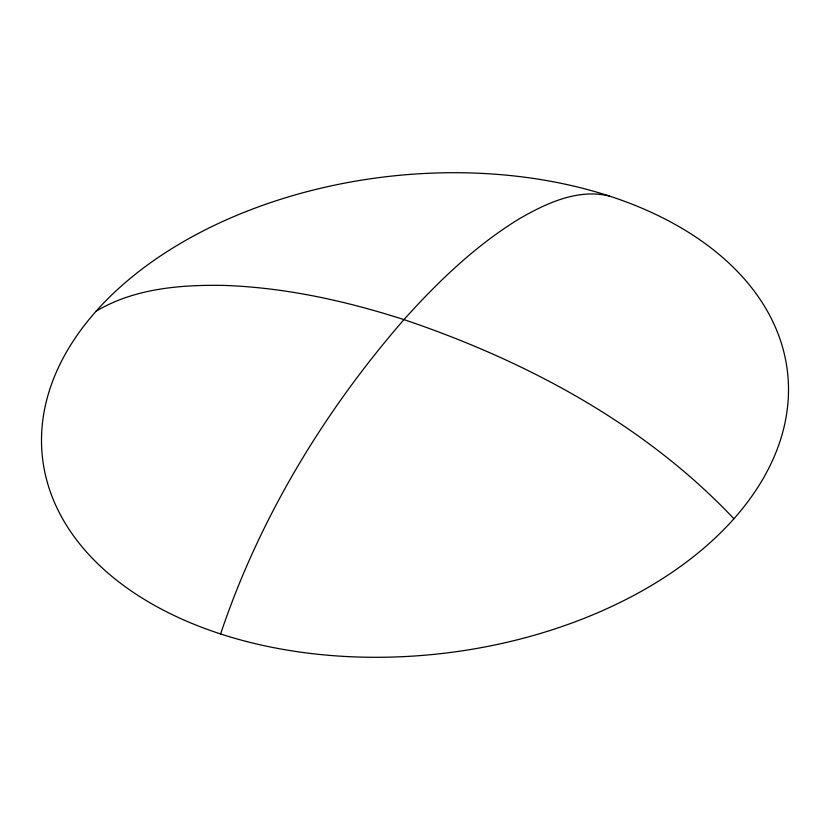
<?xml version="1.0" encoding="UTF-8"?>
<svg xmlns="http://www.w3.org/2000/svg" width="830" height="830" viewBox="0 0 830 830"><rect width="100%" height="100%" fill="white"/><g stroke="black" fill="none" stroke-linecap="round" stroke-linejoin="round"><path stroke-width="1.25" d="M220.604 633.954C259.427 518.148 323.939 411.556 403.961 319.612C438.001 281.681 475.248 245.836 518.864 219.047C545.808 203.485 577.576 188.317 609.396 196.046M96.073 311.25C134.087 288.498 179.903 284.711 223.26 285.385C284.815 287.408 345.488 300.813 403.961 319.612C526.272 360.936 644.557 424.109 733.928 518.75M246.78 641.569A374.973 240.026 -6.6 0 0 787.909 376.083A374.973 240.026 -6.6 0 0 210.312 227.347A374.973 240.026 -6.6 0 0 246.78 641.569"/></g></svg>
